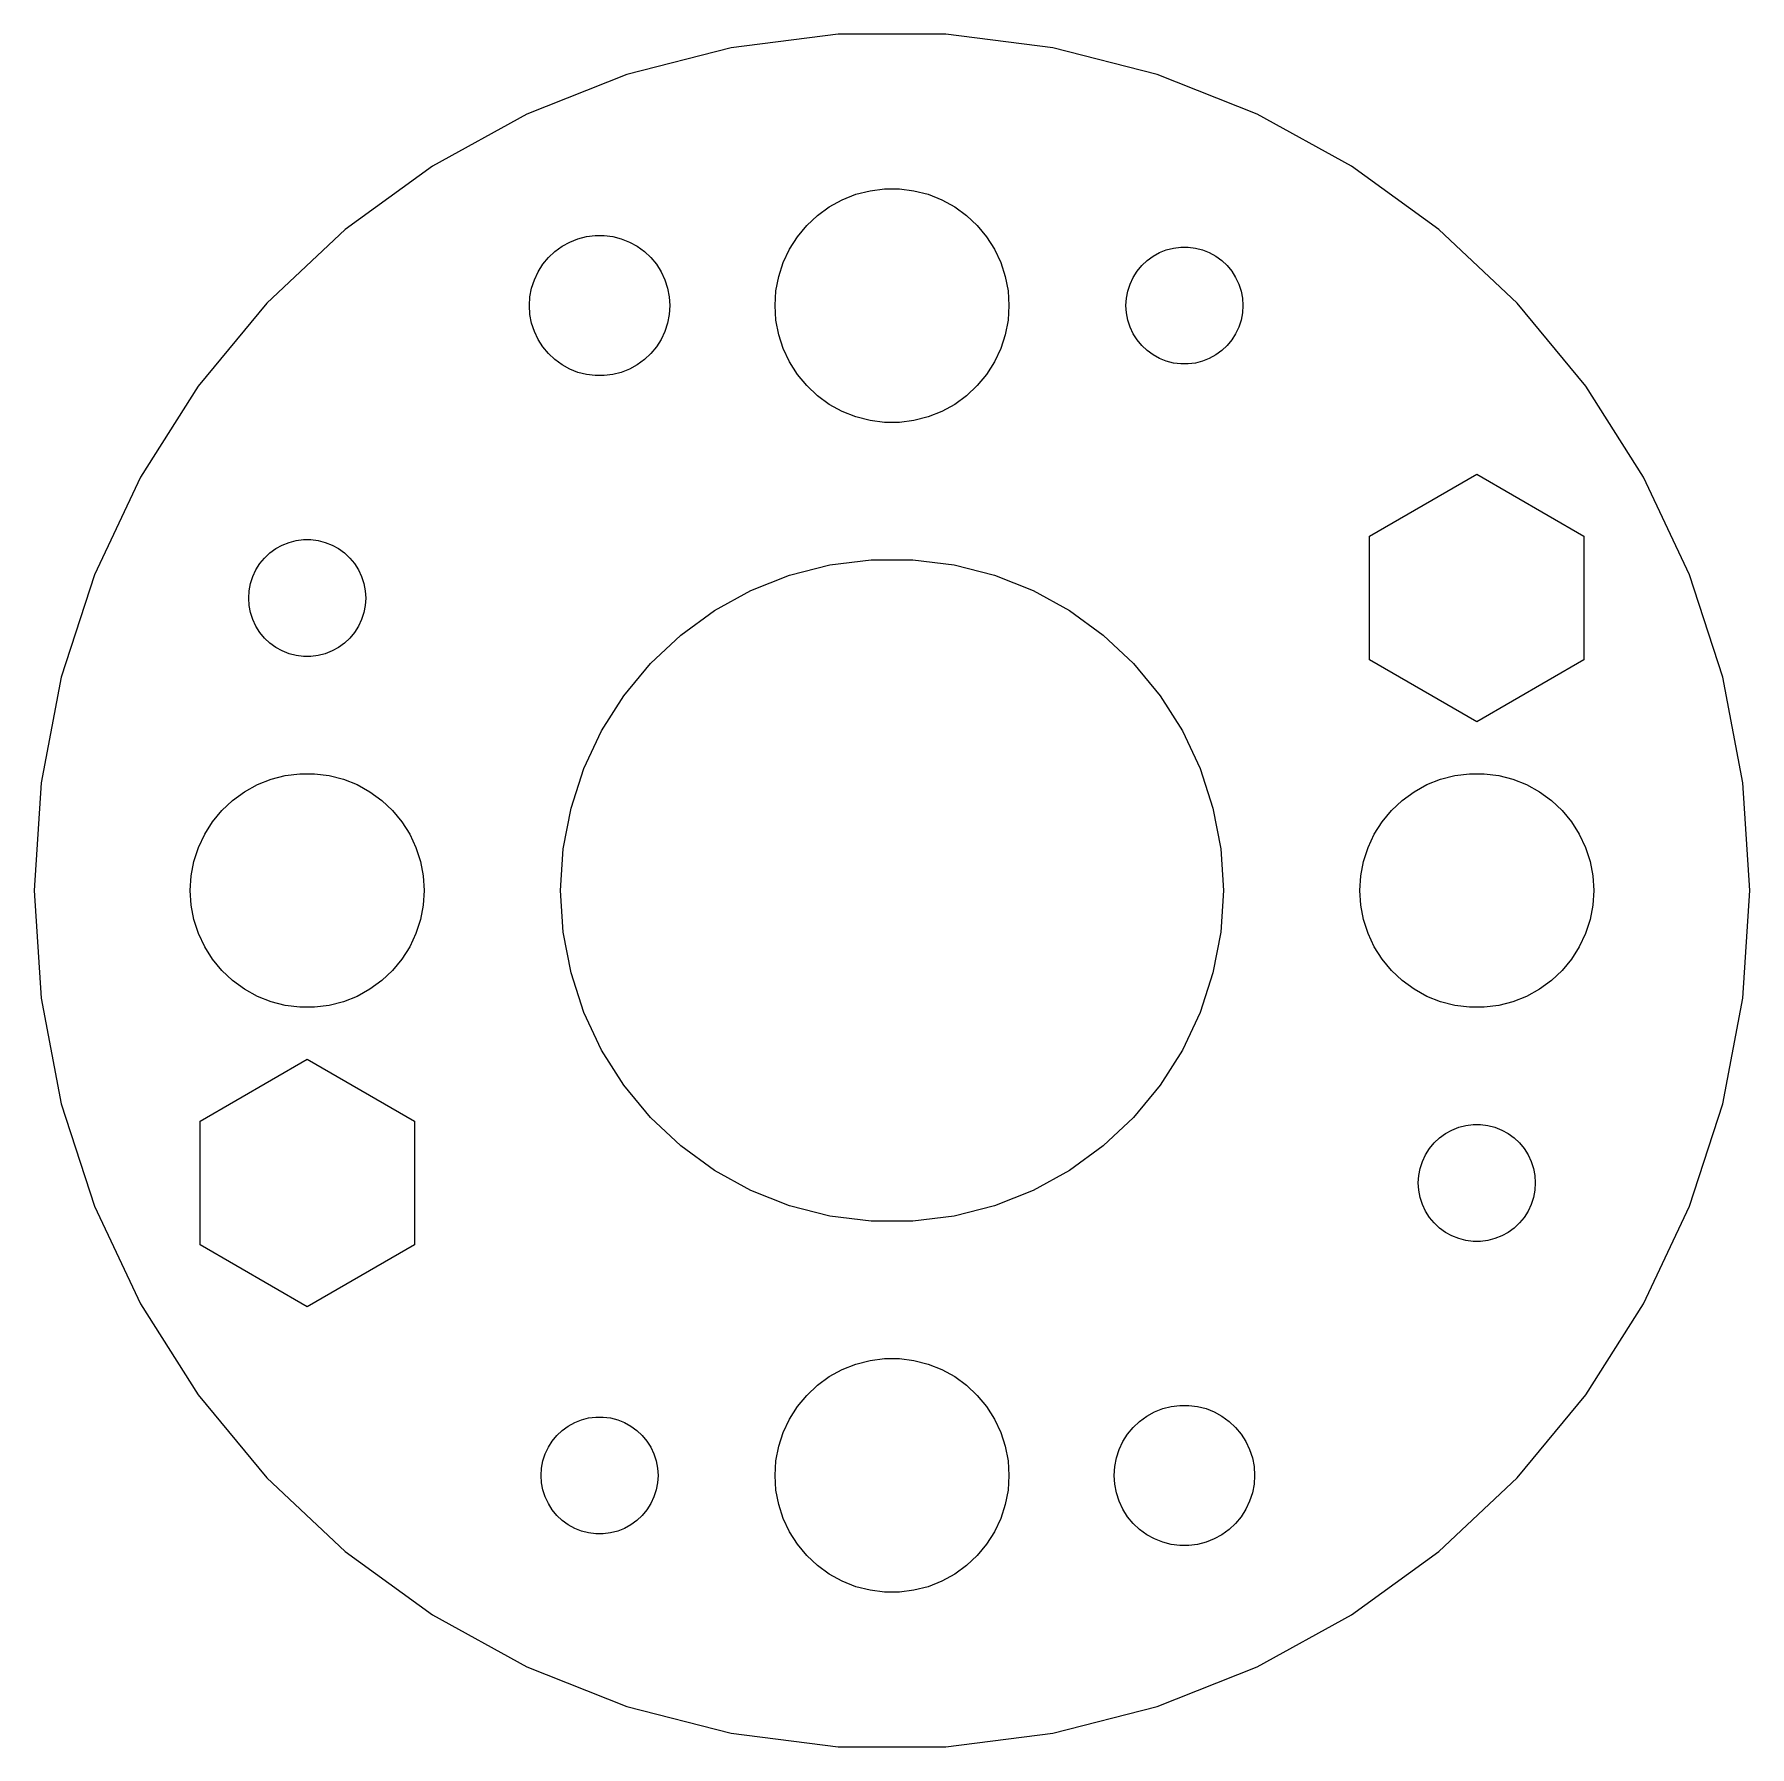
# Model space of a CAD drawing. Header units: metres. Extents: x -22 to 82, y -22 to 22.
# Drawn here: x -22 to 22, y -21.96 to 21.96 of the extents above; entities that cross this region are included whole.
import ezdxf

# ---------------------------------------------------------------- set-up
doc = ezdxf.new("R2010")
doc.units = ezdxf.units.M

msp = doc.modelspace()

# ---------------------------------------------------------------- linework, layer by layer
for p, q in [((-4.12238, 21.6103), (-6.79837, 20.9232)), ((-1.38138, 21.9566), (-4.12238, 21.6103)), ((1.38138, 21.9566), (-1.38138, 21.9566)), ((4.12238, 21.6103), (1.38138, 21.9566)), ((6.79837, 20.9232), (4.12238, 21.6103)), ((-6.79837, 20.9232), (-9.36714, 19.9062)), ((9.36714, 19.9062), (6.79837, 20.9232)), ((-9.36714, 19.9062), (-11.7882, 18.5752)), ((11.7882, 18.5752), (9.36714, 19.9062)), ((-11.7882, 18.5752), (-14.0233, 16.9513)), ((14.0233, 16.9513), (11.7882, 18.5752)), ((-1.60747, 17.533), (-1.27733, 17.7145)), ((-1.27733, 17.7145), (-0.927048, 17.8532)), ((-0.927048, 17.8532), (-0.562134, 17.9469)), ((-0.562134, 17.9469), (-0.18837, 17.9941)), ((-0.18837, 17.9941), (0.18837, 17.9941)), ((0.18837, 17.9941), (0.562134, 17.9469)), ((0.562134, 17.9469), (0.927048, 17.8532)), ((0.927048, 17.8532), (1.27733, 17.7145)), ((1.27733, 17.7145), (1.60747, 17.533)), ((-2.1869, 17.0536), (-1.91226, 17.3115)), ((-1.91226, 17.3115), (-1.60747, 17.533)), ((1.60747, 17.533), (1.91226, 17.3115)), ((1.91226, 17.3115), (2.1869, 17.0536)), ((-14.0233, 16.9513), (-16.0373, 15.06)), ((-8.05623, 16.7119), (-7.83728, 16.7681)), ((-7.83728, 16.7681), (-7.61302, 16.7964)), ((-7.61302, 16.7964), (-7.38696, 16.7964)), ((-7.38696, 16.7964), (-7.1627, 16.7681)), ((-7.1627, 16.7681), (-6.94376, 16.7119)), ((-2.62891, 16.4453), (-2.42705, 16.7634)), ((-2.42705, 16.7634), (-2.1869, 17.0536)), ((2.1869, 17.0536), (2.42705, 16.7634)), ((2.42705, 16.7634), (2.62891, 16.4453)), ((16.0373, 15.06), (14.0233, 16.9513)), ((-8.81213, 16.2322), (-8.64735, 16.3869)), ((-8.64735, 16.3869), (-8.46448, 16.5198)), ((-8.46448, 16.5198), (-8.26639, 16.6287)), ((-8.26639, 16.6287), (-8.05623, 16.7119)), ((-6.94376, 16.7119), (-6.7336, 16.6287)), ((-6.7336, 16.6287), (-6.53551, 16.5198)), ((-6.53551, 16.5198), (-6.35263, 16.3869)), ((-6.35263, 16.3869), (-6.18785, 16.2322)), ((-2.78932, 16.1044), (-2.62891, 16.4453)), ((2.62891, 16.4453), (2.78932, 16.1044)), ((6.69626, 16.2665), (6.86133, 16.3572)), ((6.86133, 16.3572), (7.03647, 16.4266)), ((7.03647, 16.4266), (7.21892, 16.4734)), ((7.21892, 16.4734), (7.40581, 16.497)), ((7.40581, 16.497), (7.59418, 16.497)), ((7.59418, 16.497), (7.78107, 16.4734)), ((7.78107, 16.4734), (7.96352, 16.4266)), ((7.96352, 16.4266), (8.13866, 16.3572)), ((8.13866, 16.3572), (8.30373, 16.2665)), ((-9.17358, 15.6626), (-9.07735, 15.8671)), ((-9.07735, 15.8671), (-8.95622, 16.058)), ((-8.95622, 16.058), (-8.81213, 16.2322)), ((-6.18785, 16.2322), (-6.04376, 16.058)), ((-6.04376, 16.058), (-5.92264, 15.8671)), ((-5.92264, 15.8671), (-5.8264, 15.6626)), ((-2.90575, 15.7461), (-2.78932, 16.1044)), ((2.78932, 16.1044), (2.90575, 15.7461)), ((6.18553, 15.7226), (6.28647, 15.8817)), ((6.28647, 15.8817), (6.40654, 16.0268)), ((6.40654, 16.0268), (6.54385, 16.1558)), ((6.54385, 16.1558), (6.69626, 16.2665)), ((8.30373, 16.2665), (8.45613, 16.1558)), ((8.45613, 16.1558), (8.59344, 16.0268)), ((8.59344, 16.0268), (8.71352, 15.8817)), ((8.71352, 15.8817), (8.81445, 15.7226)), ((-9.2858, 15.2256), (-9.24344, 15.4476)), ((-9.24344, 15.4476), (-9.17358, 15.6626)), ((-5.8264, 15.6626), (-5.75655, 15.4476)), ((-5.75655, 15.4476), (-5.71419, 15.2256)), ((-2.97633, 15.376), (-2.90575, 15.7461)), ((2.90575, 15.7461), (2.97633, 15.376)), ((6.04712, 15.373), (6.10533, 15.5522)), ((6.10533, 15.5522), (6.18553, 15.7226)), ((8.81445, 15.7226), (8.89465, 15.5522)), ((8.89465, 15.5522), (8.95287, 15.373)), ((-16.0373, 15.06), (-17.7984, 12.9313)), ((-9.29999, 15), (-9.2858, 15.2256)), ((-9.2858, 14.7744), (-9.29999, 15)), ((-5.71419, 15.2256), (-5.7, 15)), ((-5.7, 15), (-5.71419, 14.7744)), ((-3, 15), (-2.97633, 15.376)), ((-2.97633, 14.624), (-3, 15)), ((2.97633, 15.376), (3, 15)), ((3, 15), (2.97633, 14.624)), ((6, 15), (6.01183, 15.188)), ((6.01183, 14.812), (6, 15)), ((6.01183, 15.188), (6.04712, 15.373)), ((8.95287, 15.373), (8.98816, 15.188)), ((8.98816, 15.188), (9, 15)), ((9, 15), (8.98816, 14.812)), ((17.7984, 12.9313), (16.0373, 15.06)), ((-9.24344, 14.5524), (-9.2858, 14.7744)), ((-9.17358, 14.3374), (-9.24344, 14.5524)), ((-5.75655, 14.5524), (-5.8264, 14.3374)), ((-5.71419, 14.7744), (-5.75655, 14.5524)), ((-2.90575, 14.2539), (-2.97633, 14.624)), ((2.97633, 14.624), (2.90575, 14.2539)), ((6.04712, 14.627), (6.01183, 14.812)), ((6.10533, 14.4478), (6.04712, 14.627)), ((8.95287, 14.627), (8.89465, 14.4478)), ((8.98816, 14.812), (8.95287, 14.627)), ((-9.07735, 14.1328), (-9.17358, 14.3374)), ((-8.95622, 13.942), (-9.07735, 14.1328)), ((-5.92264, 14.1328), (-6.04376, 13.942)), ((-5.8264, 14.3374), (-5.92264, 14.1328)), ((-2.78932, 13.8956), (-2.90575, 14.2539)), ((2.90575, 14.2539), (2.78932, 13.8956)), ((6.18553, 14.2774), (6.10533, 14.4478)), ((6.28647, 14.1183), (6.18553, 14.2774)), ((6.40654, 13.9732), (6.28647, 14.1183)), ((8.71352, 14.1183), (8.59344, 13.9732)), ((8.81445, 14.2774), (8.71352, 14.1183)), ((8.89465, 14.4478), (8.81445, 14.2774)), ((-8.81213, 13.7678), (-8.95622, 13.942)), ((-8.64735, 13.6131), (-8.81213, 13.7678)), ((-6.18785, 13.7678), (-6.35263, 13.6131)), ((-6.04376, 13.942), (-6.18785, 13.7678)), ((-2.62891, 13.5547), (-2.78932, 13.8956)), ((2.78932, 13.8956), (2.62891, 13.5547)), ((6.54385, 13.8442), (6.40654, 13.9732)), ((6.69626, 13.7335), (6.54385, 13.8442)), ((6.86133, 13.6427), (6.69626, 13.7335)), ((7.03647, 13.5734), (6.86133, 13.6427)), ((8.13866, 13.6427), (7.96352, 13.5734)), ((8.30373, 13.7335), (8.13866, 13.6427)), ((8.45613, 13.8442), (8.30373, 13.7335)), ((8.59344, 13.9732), (8.45613, 13.8442)), ((-8.46448, 13.4802), (-8.64735, 13.6131)), ((-8.26639, 13.3713), (-8.46448, 13.4802)), ((-8.05623, 13.2881), (-8.26639, 13.3713)), ((-7.83728, 13.2319), (-8.05623, 13.2881)), ((-7.61302, 13.2036), (-7.83728, 13.2319)), ((-7.38696, 13.2036), (-7.61302, 13.2036)), ((-7.1627, 13.2319), (-7.38696, 13.2036)), ((-6.94376, 13.2881), (-7.1627, 13.2319)), ((-6.7336, 13.3713), (-6.94376, 13.2881)), ((-6.53551, 13.4802), (-6.7336, 13.3713)), ((-6.35263, 13.6131), (-6.53551, 13.4802)), ((-2.42705, 13.2366), (-2.62891, 13.5547)), ((-2.1869, 12.9464), (-2.42705, 13.2366)), ((2.42705, 13.2366), (2.1869, 12.9464)), ((2.62891, 13.5547), (2.42705, 13.2366)), ((7.21892, 13.5266), (7.03647, 13.5734)), ((7.40581, 13.5029), (7.21892, 13.5266)), ((7.59418, 13.5029), (7.40581, 13.5029)), ((7.78107, 13.5266), (7.59418, 13.5029)), ((7.96352, 13.5734), (7.78107, 13.5266)), ((-17.7984, 12.9313), (-19.2787, 10.5986)), ((-1.91226, 12.6884), (-2.1869, 12.9464)), ((2.1869, 12.9464), (1.91226, 12.6884)), ((19.2787, 10.5986), (17.7984, 12.9313)), ((-1.60747, 12.467), (-1.91226, 12.6884)), ((-1.27733, 12.2855), (-1.60747, 12.467)), ((1.60747, 12.467), (1.27733, 12.2855)), ((1.91226, 12.6884), (1.60747, 12.467)), ((-0.927048, 12.1468), (-1.27733, 12.2855)), ((-0.562134, 12.0531), (-0.927048, 12.1468)), ((-0.18837, 12.0059), (-0.562134, 12.0531)), ((0.18837, 12.0059), (-0.18837, 12.0059)), ((0.562134, 12.0531), (0.18837, 12.0059)), ((0.927048, 12.1468), (0.562134, 12.0531)), ((1.27733, 12.2855), (0.927048, 12.1468)), ((-19.2787, 10.5986), (-20.4551, 8.09874)), ((12.2517, 9.08673), (15, 10.6735)), ((15, 10.6735), (17.7483, 9.08675)), ((20.4551, 8.09874), (19.2787, 10.5986)), ((-15.8037, 8.76648), (-15.6387, 8.85724)), ((-15.6387, 8.85724), (-15.4635, 8.92657)), ((-15.4635, 8.92657), (-15.2811, 8.97342)), ((-15.2811, 8.97342), (-15.0942, 8.99704)), ((-15.0942, 8.99704), (-14.9058, 8.99704)), ((-14.9058, 8.99704), (-14.7189, 8.97342)), ((-14.7189, 8.97342), (-14.5365, 8.92657)), ((-14.5365, 8.92657), (-14.3613, 8.85724)), ((-14.3613, 8.85724), (-14.1963, 8.76648)), ((12.2517, 5.91325), (12.2517, 9.08673)), ((17.7483, 9.08675), (17.7483, 5.91325)), ((-16.3145, 8.22263), (-16.2135, 8.38167)), ((-16.2135, 8.38167), (-16.0934, 8.52681)), ((-16.0934, 8.52681), (-15.9561, 8.65576)), ((-15.9561, 8.65576), (-15.8037, 8.76648)), ((-14.1963, 8.76648), (-14.0439, 8.65576)), ((-14.0439, 8.65576), (-13.9065, 8.52681)), ((-13.9065, 8.52681), (-13.7865, 8.38167)), ((-13.7865, 8.38167), (-13.6855, 8.22263)), ((-1.59273, 8.34944), (-0.533707, 8.48322)), ((-0.533707, 8.48322), (0.533707, 8.48322)), ((0.533707, 8.48322), (1.59273, 8.34944)), ((-20.4551, 8.09874), (-21.3088, 5.47118)), ((-16.4529, 7.87303), (-16.3947, 8.05219)), ((-16.3947, 8.05219), (-16.3145, 8.22263)), ((-13.6855, 8.22263), (-13.6053, 8.05219)), ((-13.6053, 8.05219), (-13.5471, 7.87303)), ((-3.61911, 7.69102), (-2.62663, 8.08397)), ((-2.62663, 8.08397), (-1.59273, 8.34944)), ((1.59273, 8.34944), (2.62663, 8.08397)), ((2.62663, 8.08397), (3.61911, 7.69102)), ((21.3088, 5.47118), (20.4551, 8.09874)), ((-16.5, 7.5), (-16.4882, 7.68799)), ((-16.4882, 7.312), (-16.5, 7.5)), ((-16.4882, 7.68799), (-16.4529, 7.87303)), ((-13.5471, 7.87303), (-13.5118, 7.68799)), ((-13.5118, 7.68799), (-13.5, 7.5)), ((-13.5, 7.5), (-13.5118, 7.312)), ((-4.55452, 7.17677), (-3.61911, 7.69102)), ((3.61911, 7.69102), (4.55452, 7.17677)), ((-16.4529, 7.12695), (-16.4882, 7.312)), ((-16.3947, 6.9478), (-16.4529, 7.12695)), ((-13.5471, 7.12695), (-13.6053, 6.9478)), ((-13.5118, 7.312), (-13.5471, 7.12695)), ((-5.41809, 6.54936), (-4.55452, 7.17677)), ((4.55452, 7.17677), (5.41809, 6.54936)), ((-16.3145, 6.77736), (-16.3947, 6.9478)), ((-16.2135, 6.61832), (-16.3145, 6.77736)), ((-16.0934, 6.47318), (-16.2135, 6.61832)), ((-13.7865, 6.61832), (-13.9065, 6.47318)), ((-13.6855, 6.77736), (-13.7865, 6.61832)), ((-13.6053, 6.9478), (-13.6855, 6.77736)), ((-15.9561, 6.34422), (-16.0934, 6.47318)), ((-15.8037, 6.23351), (-15.9561, 6.34422)), ((-15.6387, 6.14275), (-15.8037, 6.23351)), ((-14.1963, 6.23351), (-14.3613, 6.14275)), ((-14.0439, 6.34422), (-14.1963, 6.23351)), ((-13.9065, 6.47318), (-14.0439, 6.34422)), ((-6.19623, 5.81865), (-5.41809, 6.54936)), ((5.41809, 6.54936), (6.19623, 5.81865)), ((-15.4635, 6.07341), (-15.6387, 6.14275)), ((-15.2811, 6.02657), (-15.4635, 6.07341)), ((-15.0942, 6.00294), (-15.2811, 6.02657)), ((-14.9058, 6.00294), (-15.0942, 6.00294)), ((-14.7189, 6.02657), (-14.9058, 6.00294)), ((-14.5365, 6.07341), (-14.7189, 6.02657)), ((-14.3613, 6.14275), (-14.5365, 6.07341)), ((-6.87663, 4.99617), (-6.19623, 5.81865)), ((6.19623, 5.81865), (6.87663, 4.99617)), ((15, 4.32651), (12.2517, 5.91325)), ((17.7483, 5.91325), (15, 4.32651)), ((-21.3088, 5.47118), (-21.8265, 2.75732)), ((21.8265, 2.75732), (21.3088, 5.47118)), ((-7.44859, 4.09489), (-6.87663, 4.99617)), ((6.87663, 4.99617), (7.44859, 4.09489)), ((-7.90309, 3.12904), (-7.44859, 4.09489)), ((7.44859, 4.09489), (7.90309, 3.12904)), ((-8.23296, 2.11386), (-7.90309, 3.12904)), ((7.90309, 3.12904), (8.23296, 2.11386)), ((-21.8265, 2.75732), (-22, 0)), ((-16.6075, 2.53297), (-16.2773, 2.71448)), ((-16.2773, 2.71448), (-15.927, 2.85316)), ((-15.927, 2.85316), (-15.5621, 2.94685)), ((-15.5621, 2.94685), (-15.1884, 2.99408)), ((-15.1884, 2.99408), (-14.8116, 2.99408)), ((-14.8116, 2.99408), (-14.4379, 2.94685)), ((-14.4379, 2.94685), (-14.0729, 2.85316)), ((-14.0729, 2.85316), (-13.7227, 2.71448)), ((-13.7227, 2.71448), (-13.3925, 2.53297)), ((13.3925, 2.53297), (13.7227, 2.71448)), ((13.7227, 2.71448), (14.0729, 2.85316)), ((14.0729, 2.85316), (14.4379, 2.94685)), ((14.4379, 2.94685), (14.8116, 2.99408)), ((14.8116, 2.99408), (15.1884, 2.99408)), ((15.1884, 2.99408), (15.5621, 2.94685)), ((15.5621, 2.94685), (15.927, 2.85316)), ((15.927, 2.85316), (16.2773, 2.71448)), ((16.2773, 2.71448), (16.6075, 2.53297)), ((22, 0), (21.8265, 2.75732)), ((-17.1869, 2.05363), (-16.9123, 2.31154)), ((-16.9123, 2.31154), (-16.6075, 2.53297)), ((-13.3925, 2.53297), (-13.0877, 2.31154)), ((-13.0877, 2.31154), (-12.8131, 2.05363)), ((12.8131, 2.05363), (13.0877, 2.31154)), ((13.0877, 2.31154), (13.3925, 2.53297)), ((16.6075, 2.53297), (16.9123, 2.31154)), ((16.9123, 2.31154), (17.1869, 2.05363)), ((-17.6289, 1.44525), (-17.427, 1.76335)), ((-17.427, 1.76335), (-17.1869, 2.05363)), ((-12.8131, 2.05363), (-12.5729, 1.76335)), ((-12.5729, 1.76335), (-12.3711, 1.44525)), ((-8.43297, 1.06532), (-8.23296, 2.11386)), ((8.23296, 2.11386), (8.43297, 1.06532)), ((12.3711, 1.44525), (12.5729, 1.76335)), ((12.5729, 1.76335), (12.8131, 2.05363)), ((17.1869, 2.05363), (17.427, 1.76335)), ((17.427, 1.76335), (17.6289, 1.44525)), ((-17.7893, 1.10437), (-17.6289, 1.44525)), ((-12.3711, 1.44525), (-12.2107, 1.10437)), ((12.2107, 1.10437), (12.3711, 1.44525)), ((17.6289, 1.44525), (17.7893, 1.10437)), ((-17.9057, 0.746063), (-17.7893, 1.10437)), ((-12.2107, 1.10437), (-12.0942, 0.746063)), ((-8.5, 0), (-8.43297, 1.06532)), ((8.43297, 1.06532), (8.5, 0)), ((12.0942, 0.746063), (12.2107, 1.10437)), ((17.7893, 1.10437), (17.9057, 0.746063)), ((-17.9763, 0.375992), (-17.9057, 0.746063)), ((-12.0942, 0.746063), (-12.0237, 0.375992)), ((12.0237, 0.375992), (12.0942, 0.746063)), ((17.9057, 0.746063), (17.9763, 0.375992)), ((-22, 0), (-21.8265, -2.75732)), ((-18, 0), (-17.9763, 0.375992)), ((-17.9763, -0.375992), (-18, 0)), ((-12.0237, 0.375992), (-12, 0)), ((-12, 0), (-12.0237, -0.375992)), ((-8.43297, -1.06532), (-8.5, 0)), ((8.5, 0), (8.43297, -1.06532)), ((12, 0), (12.0237, 0.375992)), ((12.0237, -0.375992), (12, 0)), ((17.9763, 0.375992), (18, 0)), ((18, 0), (17.9763, -0.375992)), ((21.8265, -2.75732), (22, 0)), ((-17.9057, -0.746063), (-17.9763, -0.375992)), ((-12.0237, -0.375992), (-12.0942, -0.746063)), ((12.0942, -0.746063), (12.0237, -0.375992)), ((17.9763, -0.375992), (17.9057, -0.746063)), ((-17.7893, -1.10437), (-17.9057, -0.746063)), ((-12.0942, -0.746063), (-12.2107, -1.10437)), ((12.2107, -1.10437), (12.0942, -0.746063)), ((17.9057, -0.746063), (17.7893, -1.10437)), ((-17.6289, -1.44525), (-17.7893, -1.10437)), ((-12.2107, -1.10437), (-12.3711, -1.44525)), ((-8.23296, -2.11386), (-8.43297, -1.06532)), ((8.43297, -1.06532), (8.23296, -2.11386)), ((12.3711, -1.44525), (12.2107, -1.10437)), ((17.7893, -1.10437), (17.6289, -1.44525)), ((-17.427, -1.76335), (-17.6289, -1.44525)), ((-12.3711, -1.44525), (-12.5729, -1.76335)), ((12.5729, -1.76335), (12.3711, -1.44525)), ((17.6289, -1.44525), (17.427, -1.76335)), ((-17.1869, -2.05363), (-17.427, -1.76335)), ((-16.9123, -2.31154), (-17.1869, -2.05363)), ((-12.8131, -2.05363), (-13.0877, -2.31154)), ((-12.5729, -1.76335), (-12.8131, -2.05363)), ((-7.90309, -3.12904), (-8.23296, -2.11386)), ((8.23296, -2.11386), (7.90309, -3.12904)), ((12.8131, -2.05363), (12.5729, -1.76335)), ((13.0877, -2.31154), (12.8131, -2.05363)), ((17.1869, -2.05363), (16.9123, -2.31154)), ((17.427, -1.76335), (17.1869, -2.05363)), ((-16.6075, -2.53297), (-16.9123, -2.31154)), ((-16.2773, -2.71448), (-16.6075, -2.53297)), ((-13.3925, -2.53297), (-13.7227, -2.71448)), ((-13.0877, -2.31154), (-13.3925, -2.53297)), ((13.3925, -2.53297), (13.0877, -2.31154)), ((13.7227, -2.71448), (13.3925, -2.53297)), ((16.6075, -2.53297), (16.2773, -2.71448)), ((16.9123, -2.31154), (16.6075, -2.53297)), ((-21.8265, -2.75732), (-21.3088, -5.47118)), ((-15.927, -2.85316), (-16.2773, -2.71448)), ((-15.5621, -2.94685), (-15.927, -2.85316)), ((-15.1884, -2.99408), (-15.5621, -2.94685)), ((-14.8116, -2.99408), (-15.1884, -2.99408)), ((-14.4379, -2.94685), (-14.8116, -2.99408)), ((-14.0729, -2.85316), (-14.4379, -2.94685)), ((-13.7227, -2.71448), (-14.0729, -2.85316)), ((14.0729, -2.85316), (13.7227, -2.71448)), ((14.4379, -2.94685), (14.0729, -2.85316)), ((14.8116, -2.99408), (14.4379, -2.94685)), ((15.1884, -2.99408), (14.8116, -2.99408)), ((15.5621, -2.94685), (15.1884, -2.99408)), ((15.927, -2.85316), (15.5621, -2.94685)), ((16.2773, -2.71448), (15.927, -2.85316)), ((21.3088, -5.47118), (21.8265, -2.75732)), ((-7.44859, -4.09489), (-7.90309, -3.12904)), ((7.90309, -3.12904), (7.44859, -4.09489)), ((-17.7483, -5.91325), (-15, -4.32651)), ((-15, -4.32651), (-12.2517, -5.91325)), ((-6.87663, -4.99617), (-7.44859, -4.09489)), ((7.44859, -4.09489), (6.87663, -4.99617)), ((-6.19623, -5.81865), (-6.87663, -4.99617)), ((6.87663, -4.99617), (6.19623, -5.81865)), ((-21.3088, -5.47118), (-20.4551, -8.09874)), ((20.4551, -8.09874), (21.3088, -5.47118)), ((-17.7483, -9.08675), (-17.7483, -5.91325)), ((-12.2517, -5.91325), (-12.2517, -9.08673)), ((-5.41809, -6.54936), (-6.19623, -5.81865)), ((6.19623, -5.81865), (5.41809, -6.54936)), ((14.1963, -6.23351), (14.3613, -6.14275)), ((14.3613, -6.14275), (14.5365, -6.07341)), ((14.5365, -6.07341), (14.7189, -6.02657)), ((14.7189, -6.02657), (14.9058, -6.00294)), ((14.9058, -6.00294), (15.0942, -6.00294)), ((15.0942, -6.00294), (15.2811, -6.02657)), ((15.2811, -6.02657), (15.4635, -6.07341)), ((15.4635, -6.07341), (15.6387, -6.14275)), ((15.6387, -6.14275), (15.8037, -6.23351)), ((-4.55452, -7.17677), (-5.41809, -6.54936)), ((5.41809, -6.54936), (4.55452, -7.17677)), ((13.7865, -6.61832), (13.9065, -6.47318)), ((13.9065, -6.47318), (14.0439, -6.34422)), ((14.0439, -6.34422), (14.1963, -6.23351)), ((15.8037, -6.23351), (15.9561, -6.34422)), ((15.9561, -6.34422), (16.0934, -6.47318)), ((16.0934, -6.47318), (16.2135, -6.61832)), ((13.5471, -7.12695), (13.6053, -6.9478)), ((13.6053, -6.9478), (13.6855, -6.77736)), ((13.6855, -6.77736), (13.7865, -6.61832)), ((16.2135, -6.61832), (16.3145, -6.77736)), ((16.3145, -6.77736), (16.3947, -6.9478)), ((16.3947, -6.9478), (16.4529, -7.12695)), ((-3.61911, -7.69102), (-4.55452, -7.17677)), ((4.55452, -7.17677), (3.61911, -7.69102)), ((13.5, -7.5), (13.5118, -7.312)), ((13.5118, -7.312), (13.5471, -7.12695)), ((16.4529, -7.12695), (16.4882, -7.312)), ((16.4882, -7.312), (16.5, -7.5)), ((-2.62663, -8.08397), (-3.61911, -7.69102)), ((3.61911, -7.69102), (2.62663, -8.08397)), ((13.5118, -7.68799), (13.5, -7.5)), ((13.5471, -7.87303), (13.5118, -7.68799)), ((13.6053, -8.05219), (13.5471, -7.87303)), ((16.4529, -7.87303), (16.3947, -8.05219)), ((16.4882, -7.68799), (16.4529, -7.87303)), ((16.5, -7.5), (16.4882, -7.68799)), ((-20.4551, -8.09874), (-19.2787, -10.5986)), ((-1.59273, -8.34944), (-2.62663, -8.08397)), ((-0.533707, -8.48322), (-1.59273, -8.34944)), ((1.59273, -8.34944), (0.533707, -8.48322)), ((2.62663, -8.08397), (1.59273, -8.34944)), ((13.6855, -8.22263), (13.6053, -8.05219)), ((13.7865, -8.38167), (13.6855, -8.22263)), ((16.3145, -8.22263), (16.2135, -8.38167)), ((16.3947, -8.05219), (16.3145, -8.22263)), ((19.2787, -10.5986), (20.4551, -8.09874)), ((0.533707, -8.48322), (-0.533707, -8.48322)), ((13.9065, -8.52681), (13.7865, -8.38167)), ((14.0439, -8.65576), (13.9065, -8.52681)), ((14.1963, -8.76648), (14.0439, -8.65576)), ((14.3613, -8.85724), (14.1963, -8.76648)), ((15.8037, -8.76648), (15.6387, -8.85724)), ((15.9561, -8.65576), (15.8037, -8.76648)), ((16.0934, -8.52681), (15.9561, -8.65576)), ((16.2135, -8.38167), (16.0934, -8.52681)), ((-15, -10.6735), (-17.7483, -9.08675)), ((-12.2517, -9.08673), (-15, -10.6735)), ((14.5365, -8.92657), (14.3613, -8.85724)), ((14.7189, -8.97342), (14.5365, -8.92657)), ((14.9058, -8.99704), (14.7189, -8.97342)), ((15.0942, -8.99704), (14.9058, -8.99704)), ((15.2811, -8.97342), (15.0942, -8.99704)), ((15.4635, -8.92657), (15.2811, -8.97342)), ((15.6387, -8.85724), (15.4635, -8.92657)), ((-19.2787, -10.5986), (-17.7984, -12.9313)), ((17.7984, -12.9313), (19.2787, -10.5986)), ((-1.60747, -12.467), (-1.27733, -12.2855)), ((-1.27733, -12.2855), (-0.927048, -12.1468)), ((-0.927048, -12.1468), (-0.562134, -12.0531)), ((-0.562134, -12.0531), (-0.18837, -12.0059)), ((-0.18837, -12.0059), (0.18837, -12.0059)), ((0.18837, -12.0059), (0.562134, -12.0531)), ((0.562134, -12.0531), (0.927048, -12.1468)), ((0.927048, -12.1468), (1.27733, -12.2855)), ((1.27733, -12.2855), (1.60747, -12.467)), ((-2.1869, -12.9464), (-1.91226, -12.6884)), ((-1.91226, -12.6884), (-1.60747, -12.467)), ((1.60747, -12.467), (1.91226, -12.6884)), ((1.91226, -12.6884), (2.1869, -12.9464)), ((-17.7984, -12.9313), (-16.0373, -15.06)), ((-2.42705, -13.2366), (-2.1869, -12.9464)), ((2.1869, -12.9464), (2.42705, -13.2366)), ((16.0373, -15.06), (17.7984, -12.9313)), ((-8.13866, -13.6427), (-7.96352, -13.5734)), ((-7.96352, -13.5734), (-7.78107, -13.5266)), ((-7.78107, -13.5266), (-7.59418, -13.5029)), ((-7.59418, -13.5029), (-7.40581, -13.5029)), ((-7.40581, -13.5029), (-7.21892, -13.5266)), ((-7.21892, -13.5266), (-7.03647, -13.5734)), ((-7.03647, -13.5734), (-6.86133, -13.6427)), ((-2.78932, -13.8956), (-2.62891, -13.5547)), ((-2.62891, -13.5547), (-2.42705, -13.2366)), ((2.42705, -13.2366), (2.62891, -13.5547)), ((2.62891, -13.5547), (2.78932, -13.8956)), ((6.18785, -13.7678), (6.35263, -13.6131)), ((6.35263, -13.6131), (6.53551, -13.4802)), ((6.53551, -13.4802), (6.7336, -13.3713)), ((6.7336, -13.3713), (6.94376, -13.2881)), ((6.94376, -13.2881), (7.1627, -13.2319)), ((7.1627, -13.2319), (7.38696, -13.2036)), ((7.38696, -13.2036), (7.61302, -13.2036)), ((7.61302, -13.2036), (7.83728, -13.2319)), ((7.83728, -13.2319), (8.05623, -13.2881)), ((8.05623, -13.2881), (8.26639, -13.3713)), ((8.26639, -13.3713), (8.46448, -13.4802)), ((8.46448, -13.4802), (8.64735, -13.6131)), ((8.64735, -13.6131), (8.81213, -13.7678)), ((-8.71352, -14.1183), (-8.59344, -13.9732)), ((-8.59344, -13.9732), (-8.45613, -13.8442)), ((-8.45613, -13.8442), (-8.30373, -13.7335)), ((-8.30373, -13.7335), (-8.13866, -13.6427)), ((-6.86133, -13.6427), (-6.69626, -13.7335)), ((-6.69626, -13.7335), (-6.54385, -13.8442)), ((-6.54385, -13.8442), (-6.40654, -13.9732)), ((-6.40654, -13.9732), (-6.28647, -14.1183)), ((-2.90575, -14.2539), (-2.78932, -13.8956)), ((2.78932, -13.8956), (2.90575, -14.2539)), ((5.92264, -14.1328), (6.04376, -13.942)), ((6.04376, -13.942), (6.18785, -13.7678)), ((8.81213, -13.7678), (8.95622, -13.942)), ((8.95622, -13.942), (9.07735, -14.1328)), ((-8.95287, -14.627), (-8.89465, -14.4478)), ((-8.89465, -14.4478), (-8.81445, -14.2774)), ((-8.81445, -14.2774), (-8.71352, -14.1183)), ((-6.28647, -14.1183), (-6.18553, -14.2774)), ((-6.18553, -14.2774), (-6.10533, -14.4478)), ((-6.10533, -14.4478), (-6.04712, -14.627)), ((-2.97633, -14.624), (-2.90575, -14.2539)), ((2.90575, -14.2539), (2.97633, -14.624)), ((5.75655, -14.5524), (5.8264, -14.3374)), ((5.8264, -14.3374), (5.92264, -14.1328)), ((9.07735, -14.1328), (9.17358, -14.3374)), ((9.17358, -14.3374), (9.24344, -14.5524)), ((-9, -15), (-8.98816, -14.812)), ((-8.98816, -14.812), (-8.95287, -14.627)), ((-6.04712, -14.627), (-6.01183, -14.812)), ((-6.01183, -14.812), (-6, -15)), ((-3, -15), (-2.97633, -14.624)), ((2.97633, -14.624), (3, -15)), ((5.7, -15), (5.71419, -14.7744)), ((5.71419, -14.7744), (5.75655, -14.5524)), ((9.24344, -14.5524), (9.2858, -14.7744)), ((9.2858, -14.7744), (9.29999, -15)), ((-16.0373, -15.06), (-14.0233, -16.9513)), ((-8.98816, -15.188), (-9, -15)), ((-8.95287, -15.373), (-8.98816, -15.188)), ((-8.89465, -15.5522), (-8.95287, -15.373)), ((-6.04712, -15.373), (-6.10533, -15.5522)), ((-6.01183, -15.188), (-6.04712, -15.373)), ((-6, -15), (-6.01183, -15.188)), ((-2.97633, -15.376), (-3, -15)), ((-2.90575, -15.7461), (-2.97633, -15.376)), ((2.97633, -15.376), (2.90575, -15.7461)), ((3, -15), (2.97633, -15.376)), ((5.71419, -15.2256), (5.7, -15)), ((5.75655, -15.4476), (5.71419, -15.2256)), ((9.2858, -15.2256), (9.24344, -15.4476)), ((9.29999, -15), (9.2858, -15.2256)), ((14.0233, -16.9513), (16.0373, -15.06)), ((-8.81445, -15.7226), (-8.89465, -15.5522)), ((-8.71352, -15.8817), (-8.81445, -15.7226)), ((-6.18553, -15.7226), (-6.28647, -15.8817)), ((-6.10533, -15.5522), (-6.18553, -15.7226)), ((-2.78932, -16.1044), (-2.90575, -15.7461)), ((2.90575, -15.7461), (2.78932, -16.1044)), ((5.8264, -15.6626), (5.75655, -15.4476)), ((5.92264, -15.8671), (5.8264, -15.6626)), ((9.17358, -15.6626), (9.07735, -15.8671)), ((9.24344, -15.4476), (9.17358, -15.6626)), ((-8.59344, -16.0268), (-8.71352, -15.8817)), ((-8.45613, -16.1558), (-8.59344, -16.0268)), ((-8.30373, -16.2665), (-8.45613, -16.1558)), ((-8.13866, -16.3572), (-8.30373, -16.2665)), ((-6.69626, -16.2665), (-6.86133, -16.3572)), ((-6.54385, -16.1558), (-6.69626, -16.2665)), ((-6.40654, -16.0268), (-6.54385, -16.1558)), ((-6.28647, -15.8817), (-6.40654, -16.0268)), ((-2.62891, -16.4453), (-2.78932, -16.1044)), ((2.78932, -16.1044), (2.62891, -16.4453)), ((6.04376, -16.058), (5.92264, -15.8671)), ((6.18785, -16.2322), (6.04376, -16.058)), ((6.35263, -16.3869), (6.18785, -16.2322)), ((8.81213, -16.2322), (8.64735, -16.3869)), ((8.95622, -16.058), (8.81213, -16.2322)), ((9.07735, -15.8671), (8.95622, -16.058)), ((-7.96352, -16.4266), (-8.13866, -16.3572)), ((-7.78107, -16.4734), (-7.96352, -16.4266)), ((-7.59418, -16.497), (-7.78107, -16.4734)), ((-7.40581, -16.497), (-7.59418, -16.497)), ((-7.21892, -16.4734), (-7.40581, -16.497)), ((-7.03647, -16.4266), (-7.21892, -16.4734)), ((-6.86133, -16.3572), (-7.03647, -16.4266)), ((-2.42705, -16.7634), (-2.62891, -16.4453)), ((2.62891, -16.4453), (2.42705, -16.7634)), ((6.53551, -16.5198), (6.35263, -16.3869)), ((6.7336, -16.6287), (6.53551, -16.5198)), ((6.94376, -16.7119), (6.7336, -16.6287)), ((7.1627, -16.7681), (6.94376, -16.7119)), ((8.05623, -16.7119), (7.83728, -16.7681)), ((8.26639, -16.6287), (8.05623, -16.7119)), ((8.46448, -16.5198), (8.26639, -16.6287)), ((8.64735, -16.3869), (8.46448, -16.5198)), ((-14.0233, -16.9513), (-11.7882, -18.5752)), ((-2.1869, -17.0536), (-2.42705, -16.7634)), ((-1.91226, -17.3115), (-2.1869, -17.0536)), ((2.1869, -17.0536), (1.91226, -17.3115)), ((2.42705, -16.7634), (2.1869, -17.0536)), ((7.38696, -16.7964), (7.1627, -16.7681)), ((7.61302, -16.7964), (7.38696, -16.7964)), ((7.83728, -16.7681), (7.61302, -16.7964)), ((11.7882, -18.5752), (14.0233, -16.9513)), ((-1.60747, -17.533), (-1.91226, -17.3115)), ((-1.27733, -17.7145), (-1.60747, -17.533)), ((1.60747, -17.533), (1.27733, -17.7145)), ((1.91226, -17.3115), (1.60747, -17.533)), ((-0.927048, -17.8532), (-1.27733, -17.7145)), ((-0.562134, -17.9469), (-0.927048, -17.8532)), ((-0.18837, -17.9941), (-0.562134, -17.9469)), ((0.18837, -17.9941), (-0.18837, -17.9941)), ((0.562134, -17.9469), (0.18837, -17.9941)), ((0.927048, -17.8532), (0.562134, -17.9469)), ((1.27733, -17.7145), (0.927048, -17.8532)), ((-11.7882, -18.5752), (-9.36714, -19.9062)), ((9.36714, -19.9062), (11.7882, -18.5752)), ((-9.36714, -19.9062), (-6.79837, -20.9232)), ((6.79837, -20.9232), (9.36714, -19.9062)), ((-6.79837, -20.9232), (-4.12238, -21.6103)), ((4.12238, -21.6103), (6.79837, -20.9232)), ((-4.12238, -21.6103), (-1.38138, -21.9566)), ((-1.38138, -21.9566), (1.38138, -21.9566)), ((1.38138, -21.9566), (4.12238, -21.6103))]:
    msp.add_line(p, q)

doc.saveas('drawing.dxf')
